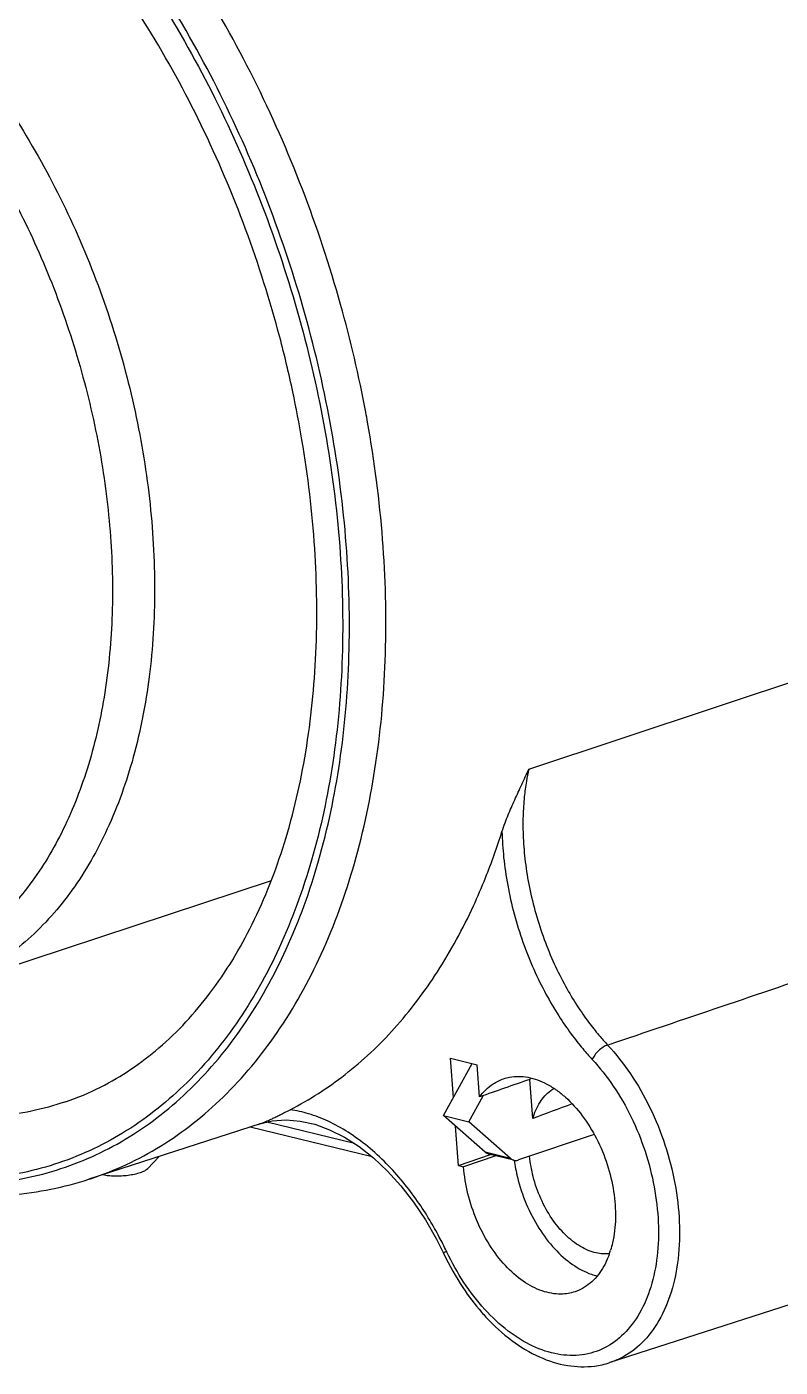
# Model space of a CAD drawing. Header units: millimetres. Extents: x 0 to 420, y 0 to 297.
# Drawn here: x 356.75 to 376.88, y 88.9 to 124.71 of the extents above; entities that cross this region are included whole.
import ezdxf

# ---------------------------------------------------------------- set-up
doc = ezdxf.new("R2010")
doc.units = ezdxf.units.MM
doc.header["$LTSCALE"] = 23.1
doc.layers.get('0').update_dxf_attribs({"linetype": 'CONTINUOUS'})
for name, color, linetype in [('AUSFORMSCHRAEGEN', 7, 'CONTINUOUS'), ('FASEN', 7, 'CONTINUOUS'), ('RUNDUNGEN', 7, 'CONTINUOUS')]:
    doc.layers.add(name, color=color, linetype=linetype)

msp = doc.modelspace()

# ---------------------------------------------------------------- linework, layer by layer
at = {"color": 7, "linetype": 'CONTINUOUS'}
for p, q in [((367.88325, 95.62213), (368.55784, 95.45718)), ((369.28749, 94.54543), (368.42137, 94.25506))]:
    msp.add_line(p, q, dxfattribs=at)
at = {"layer": 'AUSFORMSCHRAEGEN', "color": 7, "linetype": 'CONTINUOUS'}
for p, q in [((363.27629, 101.89362), (354.47569, 98.98719)), ((368.06771, 97.15323), (368.78233, 96.9785)), ((368.14791, 96.10266), (368.06771, 97.15323)), ((368.84783, 96.12067), (368.78233, 96.9785)), ((370.26897, 95.54102), (370.18897, 96.58889)), ((363.00773, 95.40623), (358.4076, 93.92142)), ((368.28645, 94.28804), (368.20624, 95.33861)), ((368.28645, 94.28804), (369.13868, 94.58181)), ((368.28645, 94.28804), (368.42137, 94.25506)), ((381.40499, 91.95029), (372.33343, 89.02221))]:
    msp.add_line(p, q, dxfattribs=at)
for centre, radius, start, end in [((371.44261, 95.61977), 1.58456, 140.661728, 142.294284), ((369.99435, 92.74899), 2.46411, 340.411431, 342.872991)]:
    msp.add_arc(centre, radius, start, end, dxfattribs=at)
for major_axis, start_param, end_param in [((128.2732, 41.8462), 8.62865353, 8.64349058), ((100.48067, 32.77952), 2.65659551, 2.67992418)]:
    msp.add_ellipse((460.53249, 123.96277), major_axis=major_axis, ratio=0.02069115, start_param=start_param, end_param=end_param, dxfattribs=at)
for points, knots in [([(368.84783, 96.12067), (368.94755, 96.25486), (369.14494, 96.45061), (369.39272, 96.57108), (369.49193, 96.60447)], [0, 0, 0, 0, 0.61644094, 1, 1, 1, 1]), ([(369.49193, 96.60447), (369.54333, 96.62177), (369.75469, 96.67755), (370.16091, 96.67045), (370.58599, 96.50985), (370.82802, 96.35804), (370.91346, 96.29672)], [0, 0, 0, 0, 0.10746429, 0.43253724, 0.79077794, 1, 1, 1, 1]), ([(370.26897, 95.54102), (370.31406, 95.69352), (370.43311, 95.97352), (370.65889, 96.23098), (370.80687, 96.32935), (370.83757, 96.34747)], [0, 0, 0, 0, 0.47443054, 0.89445096, 1, 1, 1, 1]), ([(370.91346, 96.29672), (370.99275, 96.23982), (371.24336, 96.03703), (371.62018, 95.61616), (371.99549, 95.00636), (372.27759, 94.3218), (372.44954, 93.60378), (372.50115, 92.89431), (372.44329, 92.36736), (372.36902, 92.08762), (372.34919, 92.02333)], [0, 0, 0, 0, 0.06142929, 0.20251726, 0.35420127, 0.51104729, 0.66772075, 0.81806364, 0.9576629, 1, 1, 1, 1]), ([(371.39919, 90.91613), (371.27901, 90.87605), (370.98186, 90.82658), (370.49527, 90.91626), (369.98503, 91.18822), (369.50861, 91.61395), (369.09084, 92.16723), (368.75502, 92.81564), (368.52087, 93.52032), (368.44001, 94.0109), (368.42137, 94.25506)], [0, 0, 0, 0, 0.07545946, 0.1769143, 0.29055649, 0.4177327, 0.55680633, 0.7037011, 0.85329486, 1, 1, 1, 1]), ([(369.77281, 94.42901), (369.7942, 94.27641), (369.87125, 93.87956), (370.07584, 93.26259), (370.4102, 92.61533), (370.82624, 92.06247), (371.30091, 91.6362), (371.70526, 91.4187), (371.93877, 91.34984), (371.98981, 91.33748)], [0, 0, 0, 0, 0.11548092, 0.30230867, 0.48579613, 0.6596232, 0.81862181, 0.96082504, 1, 1, 1, 1]), ([(372.31999, 91.93232), (372.20314, 91.91902), (371.92935, 91.9379), (371.51843, 92.11263), (371.1144, 92.43483), (370.75719, 92.87394), (370.46835, 93.40143), (370.27291, 93.96406), (370.20408, 94.35114), (370.1869, 94.53459)], [0, 0, 0, 0, 0.0957606, 0.21971517, 0.35962455, 0.51468243, 0.6799747, 0.84927172, 1, 1, 1, 1]), ([(372.31585, 91.92286), (372.28335, 91.83159), (372.17556, 91.57869), (371.9243, 91.21457), (371.61285, 90.99582), (371.43032, 90.92651), (371.39919, 90.91613)], [0, 0, 0, 0, 0.20657554, 0.58526921, 0.93025633, 1, 1, 1, 1])]:
    msp.add_open_spline(points, degree=3, knots=knots, dxfattribs=at)
at = {"layer": 'FASEN', "color": 7, "linetype": 'CONTINUOUS'}
msp.add_line((359.97507, 94.19829), (360.28397, 94.52706), dxfattribs=at)
for points, knots in [([(359.97501, 94.19824), (359.97352, 94.19666), (359.94918, 94.17191), (359.88568, 94.13308), (359.8169, 94.10557), (359.77688, 94.09215)], [0, 0, 0, 0, 0.02745464, 0.43964657, 1, 1, 1, 1]), ([(359.77688, 94.09215), (359.72805, 94.07578), (359.62203, 94.04778), (359.45411, 94.01882), (359.27613, 94.00192), (359.09999, 93.99815), (358.93781, 94.0079), (358.83052, 94.02475), (358.77962, 94.03797), (358.77437, 94.0394)], [0, 0, 0, 0, 0.15230488, 0.32357581, 0.50345874, 0.68056274, 0.84395584, 0.98384922, 1, 1, 1, 1])]:
    msp.add_open_spline(points, degree=3, knots=knots, dxfattribs=at)
at = {"layer": 'RUNDUNGEN', "color": 9, "linetype": 'CONTINUOUS'}
for p, q in [((370.1637, 104.87577), (379.28458, 107.90843)), ((362.98016, 95.3996), (362.93642, 95.38499)), ((362.98031, 95.39916), (362.93642, 95.38499)), ((365.50219, 94.8731), (363.16614, 95.44429)), ((369.67448, 94.47704), (368.99988, 94.64199))]:
    msp.add_line(p, q, dxfattribs=at)
at = {"layer": 'RUNDUNGEN', "color": 3, "linetype": 'CONTINUOUS'}
for p, q in [((367.88325, 95.62213), (368.64834, 97.01126)), ((368.99988, 94.64199), (367.88325, 95.62213))]:
    msp.add_line(p, q, dxfattribs=at)
at = {"layer": 'RUNDUNGEN', "color": 7, "linetype": 'CONTINUOUS'}
for p, q in [((368.55784, 95.45718), (368.94125, 96.15331)), ((365.97875, 94.51515), (362.71751, 95.31255)), ((362.98155, 95.40005), (362.98016, 95.3996)), ((369.67448, 94.47704), (368.55784, 95.45718)), ((371.91308, 95.1128), (369.89079, 94.43481)), ((369.76662, 94.42828), (369.09203, 94.59322)), ((367.69411, 92.32368), (367.89278, 91.92948))]:
    msp.add_line(p, q, dxfattribs=at)
msp.add_lwpolyline([(362.98017, 95.39961), (363.30483, 95.47761), (363.67594, 95.50645), (364.05757, 95.47643), (364.44722, 95.38861), (364.84165, 95.24406), (365.23663, 95.04444), (365.62812, 94.79185), (366.01208, 94.48885), (366.38469, 94.13832), (366.74246, 93.7433), (367.082, 93.30704), (367.40016, 92.83285), (367.69411, 92.32368)], dxfattribs=at)
for centre, radius, start, end in [((333.87956, 108.56703), 30.65137, 12.033451, 12.372618), ((352.77823, 108.45344), 17.47454, 338.234744, 342.540353), ((361.67812, 98.90565), 3.73876, 289.667062, 291.858636), ((361.47898, 99.40055), 4.27223, 291.866189, 293.863671), ((373.29416, 94.19245), 5.82348, 221.040815, 222.778255)]:
    msp.add_arc(centre, radius, start, end, dxfattribs=at)
at = {"layer": 'RUNDUNGEN', "color": 9, "linetype": 'CONTINUOUS'}
msp.add_arc((374.47446, 95.09429), 7.21065, 205.39042, 205.65876, dxfattribs=at)
for points, knots in [([(376.22357, 136.92816), (376.78414, 136.36132), (377.99531, 135.00518), (379.68268, 132.67746), (381.26362, 129.94424), (382.59989, 127.0066), (383.6608, 123.93149), (384.42275, 120.7876), (384.86908, 117.64361), (384.98989, 114.56907), (384.8476, 112.55824), (384.71715, 111.58419)], [0, 0, 0, 0, 0.08672836, 0.19742876, 0.31229749, 0.4297388, 0.54808142, 0.66575319, 0.78122519, 0.89305926, 1, 1, 1, 1]), ([(340.95028, 132.54927), (340.90247, 132.5048), (340.3235, 131.95572), (339.30756, 130.73295), (338.1549, 128.66284), (337.29238, 126.27942), (336.73533, 123.63516), (336.49475, 120.79067), (336.57437, 117.80416), (336.97181, 114.74531), (337.67854, 111.6766), (338.67769, 108.67033), (339.94868, 105.7879), (341.46149, 103.09711), (343.18531, 100.65291), (345.08022, 98.51218), (347.1083, 96.71894), (349.22446, 95.31489), (351.38738, 94.33106), (353.55027, 93.7941), (355.66713, 93.72287), (357.68386, 94.12636), (358.91243, 94.70084), (359.48541, 95.05328)], [0, 0, 0, 0, 0.00366764, 0.04482555, 0.08899341, 0.13644939, 0.18706337, 0.24076643, 0.29687121, 0.35502001, 0.41421505, 0.47396982, 0.5331881, 0.59138049, 0.64755181, 0.70133772, 0.7520472, 0.79960783, 0.8438578, 0.8852385, 0.92432494, 0.96218938, 1, 1, 1, 1]), ([(365.80732, 114.41139), (365.62594, 115.37965), (365.15425, 117.39528), (364.16334, 120.38282), (362.86741, 123.32828), (361.32317, 126.08151), (359.65442, 128.45422), (358.44566, 129.84796), (357.87722, 130.4391)], [0, 0, 0, 0, 0.16306727, 0.34234368, 0.52046652, 0.69515362, 0.86422381, 1, 1, 1, 1]), ([(359.48541, 95.05328), (360.07647, 95.41685), (361.2025, 96.30761), (362.61739, 98.01966), (363.7637, 100.08911), (364.62107, 102.46825), (365.17438, 105.10555), (365.41332, 107.94348), (365.3337, 110.92133), (364.9377, 113.97359), (364.23411, 117.03427), (363.23856, 120.03579), (361.97277, 122.91274), (360.46445, 125.60194), (358.74675, 128.04424), (357.45283, 129.51058), (356.77871, 130.18439)], [0, 0, 0, 0, 0.05304239, 0.10907421, 0.16902365, 0.23336401, 0.30207021, 0.37484932, 0.45102096, 0.52981907, 0.61021645, 0.69121189, 0.77168615, 0.85060818, 0.92699254, 1, 1, 1, 1]), ([(358.38259, 128.12595), (358.43921, 128.05585), (359.11564, 127.20945), (360.33025, 125.48136), (361.82972, 122.80426), (363.08714, 119.94001), (364.07409, 116.95389), (364.76997, 113.90871), (365.15873, 110.87505), (365.23226, 107.91566), (364.98864, 105.09875), (364.43207, 102.48207), (363.57361, 100.12489), (362.42798, 98.0767), (361.01638, 96.38579), (359.36515, 95.09505), (357.51196, 94.24279), (355.50673, 93.85502), (353.40406, 93.93849), (351.25753, 94.48359), (349.11275, 95.47112), (347.01571, 96.87433), (345.71752, 98.03), (345.08535, 98.66354)], [0, 0, 0, 0, 0.00517986, 0.06228181, 0.1213013, 0.18140322, 0.24196263, 0.30195571, 0.36082808, 0.41761655, 0.47193415, 0.5231136, 0.5710782, 0.61571292, 0.65745457, 0.69696332, 0.73528879, 0.77369644, 0.81336105, 0.85536985, 0.90028966, 0.94854673, 1, 1, 1, 1]), ([(350.4823, 128.06667), (351.08236, 127.75553), (352.26933, 126.99408), (353.90591, 125.55083), (355.42521, 123.80219), (356.7879, 121.79417), (357.95922, 119.57895), (358.90868, 117.21442), (359.61152, 114.76241), (360.04933, 112.28702), (360.21056, 109.85281), (360.09066, 107.52296), (359.69194, 105.35753), (359.02285, 103.41203), (358.09712, 101.7369), (356.93334, 100.3783), (355.69252, 99.47772), (354.83292, 99.10552), (354.47563, 98.98737)], [0, 0, 0, 0, 0.05862267, 0.12164074, 0.18866646, 0.25898682, 0.33165669, 0.40557884, 0.47958127, 0.55248797, 0.62318815, 0.69071092, 0.75430632, 0.81353645, 0.86837859, 0.91932703, 0.96745324, 1, 1, 1, 1]), ([(349.66683, 127.29537), (349.93505, 127.15957), (350.49709, 126.84361), (351.35641, 126.26136), (352.28434, 125.5106), (353.28253, 124.54896), (354.34516, 123.32432), (355.44289, 121.79195), (356.50846, 119.95158), (357.4526, 117.87057), (358.20582, 115.65095), (358.73342, 113.38189), (359.02235, 111.12132), (359.06599, 108.92033), (358.8629, 106.8316), (358.41698, 104.90458), (357.73678, 103.18409), (356.83534, 101.71213), (355.72909, 100.52609), (354.44204, 99.66222), (353.00725, 99.15024), (351.47007, 99.00696), (350.43758, 99.15282), (349.92408, 99.27837)], [0, 0, 0, 0, 0.02439746, 0.05225479, 0.08414224, 0.12114265, 0.16459321, 0.21554118, 0.27388366, 0.33688937, 0.40067978, 0.46379222, 0.52562998, 0.58528982, 0.64207322, 0.69550719, 0.74528935, 0.79157289, 0.83477377, 0.87589963, 0.91616603, 0.95710077, 1, 1, 1, 1]), ([(358.40761, 93.92143), (358.42221, 93.92614), (359.09173, 94.14418), (360.38248, 94.74773), (362.07879, 96.08962), (363.52738, 97.84244), (364.70098, 99.96117), (365.57877, 102.39696), (366.14525, 105.09706), (366.38988, 108.00257), (366.30836, 111.05132), (366.02984, 113.19813), (365.82388, 114.32301), (365.80732, 114.41139)], [0, 0, 0, 0, 0.00194423, 0.08922833, 0.17926659, 0.27437935, 0.37614219, 0.48535851, 0.60198574, 0.72552665, 0.85482629, 0.98858432, 1, 1, 1, 1]), ([(357.78478, 95.99041), (357.74318, 95.97625), (357.11115, 95.76702), (355.81779, 95.51691), (353.86376, 95.59448), (351.86896, 96.10104), (349.87578, 97.01877), (347.92698, 98.32279), (346.0611, 99.98382), (344.31861, 101.96383), (342.73547, 104.22074), (341.52422, 106.38653), (340.8723, 107.80232), (340.63516, 108.36048)], [0, 0, 0, 0, 0.0057105, 0.08651923, 0.1699726, 0.25835807, 0.35286824, 0.45439992, 0.56265631, 0.67733007, 0.79716065, 0.92104538, 1, 1, 1, 1]), ([(370.1637, 104.87577), (370.13959, 104.76927), (370.09141, 104.52386), (370.03573, 104.10792), (370.00329, 103.60364), (370.00876, 103.02335), (370.06355, 102.38376), (370.17461, 101.70584), (370.34346, 101.01353), (370.56601, 100.33179), (370.83274, 99.68471), (371.12947, 99.09342), (371.43861, 98.57436), (371.74076, 98.13818), (372.01595, 97.79025), (372.19177, 97.59157), (372.27095, 97.50663)], [0, 0, 0, 0, 0.04126768, 0.09446721, 0.15849039, 0.23208304, 0.31358089, 0.40086518, 0.49144956, 0.58263901, 0.67163865, 0.75572133, 0.83244347, 0.89977844, 0.95611143, 1, 1, 1, 1]), ([(369.44769, 103.21049), (369.45335, 102.97964), (369.48486, 102.49932), (369.59175, 101.76413), (369.76381, 101.00654), (369.99764, 100.25543), (370.28332, 99.53899), (370.60518, 98.88233), (370.94331, 98.30521), (371.27543, 97.82064), (371.57838, 97.43529), (371.77209, 97.21588), (371.85916, 97.1224)], [0, 0, 0, 0, 0.10366602, 0.2158396, 0.33319549, 0.45207618, 0.56864598, 0.67911887, 0.78007436, 0.86866775, 0.94264722, 1, 1, 1, 1]), ([(372.27095, 97.50663), (373.28236, 97.84915), (375.30437, 98.53389), (378.33617, 99.56048), (380.35656, 100.24454), (381.36636, 100.58641)], [0, 0, 0, 0, 0.33360523, 0.66693857, 1, 1, 1, 1]), ([(372.27095, 97.50663), (372.22833, 97.49203), (372.14225, 97.44715), (372.02626, 97.35587), (371.92724, 97.24654), (371.87659, 97.16385), (371.85916, 97.1224)], [0, 0, 0, 0, 0.23472938, 0.50030452, 0.76571636, 1, 1, 1, 1]), ([(372.27095, 97.50663), (372.49522, 97.26586), (372.91372, 96.73151), (373.42682, 95.83326), (373.8245, 94.84969), (374.08927, 93.82355), (374.20986, 92.79911), (374.18116, 91.81942), (374.00351, 90.92496), (373.68198, 90.15273), (373.22515, 89.53628), (372.74574, 89.18227), (372.4327, 89.05451), (372.33333, 89.02246)], [0, 0, 0, 0, 0.10202677, 0.20944602, 0.31981346, 0.43001342, 0.53709354, 0.63861919, 0.73271034, 0.81833372, 0.89595039, 0.96778144, 1, 1, 1, 1]), ([(371.85916, 97.1224), (372.06568, 96.90067), (372.45124, 96.40846), (372.92401, 95.58093), (373.29055, 94.67459), (373.53459, 93.72898), (373.64577, 92.78493), (373.61936, 91.88208), (373.45567, 91.05777), (373.15938, 90.3461), (372.73837, 89.77801), (372.20489, 89.38411), (371.58464, 89.19334), (370.91742, 89.217), (370.23934, 89.44514), (369.57753, 89.86062), (369.18046, 90.23344), (368.98944, 90.44334)], [0, 0, 0, 0, 0.07436398, 0.15270919, 0.2332064, 0.31358358, 0.39168666, 0.46573931, 0.53436983, 0.59682407, 0.6534377, 0.70583045, 0.75682113, 0.80965212, 0.86702315, 0.93042862, 1, 1, 1, 1]), ([(367.96031, 92.00248), (367.90043, 92.12865), (367.76016, 92.40859), (367.50869, 92.85437), (367.18931, 93.34766), (366.8047, 93.85668), (366.36188, 94.35011), (365.87272, 94.79906), (365.35325, 95.1796), (364.82246, 95.47498), (364.30122, 95.67711), (363.9542, 95.75519), (363.78827, 95.7786)], [0, 0, 0, 0, 0.07173804, 0.16077329, 0.2627591, 0.37335766, 0.48813225, 0.60283471, 0.71377997, 0.81813111, 0.91392606, 1, 1, 1, 1]), ([(367.89539, 91.92968), (367.8949, 91.93618), (367.90805, 91.97615), (367.93944, 91.98771), (367.96031, 92.00248)], [0, 0, 0, 0, 0.22697542, 1, 1, 1, 1]), ([(368.98944, 90.44334), (368.78418, 90.6689), (368.40991, 91.15743), (368.10847, 91.69388), (367.97487, 91.972)], [0, 0, 0, 0, 0.49681463, 1, 1, 1, 1])]:
    msp.add_open_spline(points, degree=3, knots=knots, dxfattribs=at)
at = {"layer": 'RUNDUNGEN', "color": 7, "linetype": 'CONTINUOUS'}
for points, knots in [([(379.42272, 108.57877), (379.59136, 109.46841), (379.82429, 111.31365), (379.87352, 114.15813), (379.6315, 117.09804), (379.10301, 120.07578), (378.29845, 123.0336), (377.23351, 125.91382), (375.92897, 128.66028), (374.41006, 131.21961), (372.7065, 133.54161), (371.43743, 134.9366), (370.77896, 135.57881)], [0, 0, 0, 0, 0.09246453, 0.18942874, 0.29002843, 0.39321703, 0.49782725, 0.6026284, 0.70638144, 0.80789367, 0.90607516, 1, 1, 1, 1]), ([(363.81904, 115.13466), (363.71146, 115.62507), (363.35102, 117.095), (362.57503, 119.49519), (361.38047, 122.25482), (359.95059, 124.83027), (358.32422, 127.15612), (357.10011, 128.54654), (356.46457, 129.18179)], [0, 0, 0, 0, 0.09377905, 0.28260517, 0.47062995, 0.65480313, 0.83209345, 1, 1, 1, 1]), ([(357.78561, 95.99101), (358.10548, 96.09995), (358.99838, 96.47491), (360.36015, 97.39866), (361.73227, 98.89299), (362.85516, 100.75812), (363.70401, 102.93853), (364.26442, 105.37721), (364.528, 108.02085), (364.48912, 110.81671), (364.21262, 113.14629), (363.94843, 114.53024), (363.8574, 114.95732)], [0, 0, 0, 0, 0.04688957, 0.13405101, 0.22670108, 0.32699361, 0.43526252, 0.55094754, 0.67412342, 0.80407033, 0.93926166, 1, 1, 1, 1]), ([(369.44769, 103.21049), (369.47213, 103.28801), (369.52508, 103.43667), (369.61117, 103.65115), (369.69905, 103.8559), (369.78898, 104.05727), (369.88135, 104.25949), (369.97552, 104.4637), (370.07015, 104.66927), (370.13271, 104.80684), (370.1637, 104.87577)], [0, 0, 0, 0, 0.13445846, 0.2608647, 0.38226163, 0.50301295, 0.62566041, 0.7500026, 0.8749951, 1, 1, 1, 1]), ([(363.78827, 95.7786), (364.30395, 96.04302), (365.30407, 96.68698), (366.62959, 97.93789), (367.78152, 99.46431), (368.53384, 100.85365), (368.90576, 101.72068), (369.00702, 101.9738)], [0, 0, 0, 0, 0.21027424, 0.42854898, 0.65808511, 0.90116272, 1, 1, 1, 1]), ([(345.01793, 98.59857), (345.13749, 98.47645), (345.9152, 97.6992), (347.41061, 96.40529), (349.6169, 94.98375), (351.87461, 93.99825), (354.13149, 93.47404), (356.33415, 93.42332), (357.74253, 93.70675), (358.4076, 93.92142)], [0, 0, 0, 0, 0.03434684, 0.2209617, 0.39650996, 0.56014865, 0.71394057, 0.85946422, 1, 1, 1, 1]), ([(363.20736, 95.49356), (363.23915, 95.50759), (363.3042, 95.53713), (363.40503, 95.58509), (363.51586, 95.63974), (363.64461, 95.70488), (363.73719, 95.75241), (363.78827, 95.7786)], [0, 0, 0, 0, 0.16107619, 0.33115973, 0.51756953, 0.7338976, 1, 1, 1, 1]), ([(369.67448, 94.47704), (369.69374, 94.46013), (369.72401, 94.44111), (369.75753, 94.43052), (369.76657, 94.42831)], [0, 0, 0, 0, 0.73462518, 1, 1, 1, 1]), ([(369.76657, 94.42831), (369.782, 94.42454), (369.82398, 94.41922), (369.86612, 94.42654), (369.89079, 94.43481)], [0, 0, 0, 0, 0.37781985, 1, 1, 1, 1]), ([(367.89278, 91.92947), (368.04142, 91.61632), (368.34632, 91.07271), (368.72163, 90.57576), (368.90185, 90.36877)], [0, 0, 0, 0, 0.55834726, 1, 1, 1, 1]), ([(369.0198, 90.23736), (369.2314, 90.00871), (369.67295, 89.60318), (370.41158, 89.15532), (371.16954, 88.91414), (371.82144, 88.89486), (372.19743, 88.9786), (372.33251, 89.02208)], [0, 0, 0, 0, 0.25110976, 0.48117496, 0.69176917, 0.88594188, 1, 1, 1, 1])]:
    msp.add_open_spline(points, degree=3, knots=knots, dxfattribs=at)
at = {"layer": 'RUNDUNGEN', "color": 3, "linetype": 'CONTINUOUS'}
msp.add_open_spline([(369.09198, 94.59325), (369.08294, 94.59546), (369.04941, 94.60605), (369.01915, 94.62508), (368.99988, 94.64199)], degree=3, knots=[0, 0, 0, 0, 0.26537482, 1, 1, 1, 1], dxfattribs=at)

doc.saveas('drawing.dxf')
